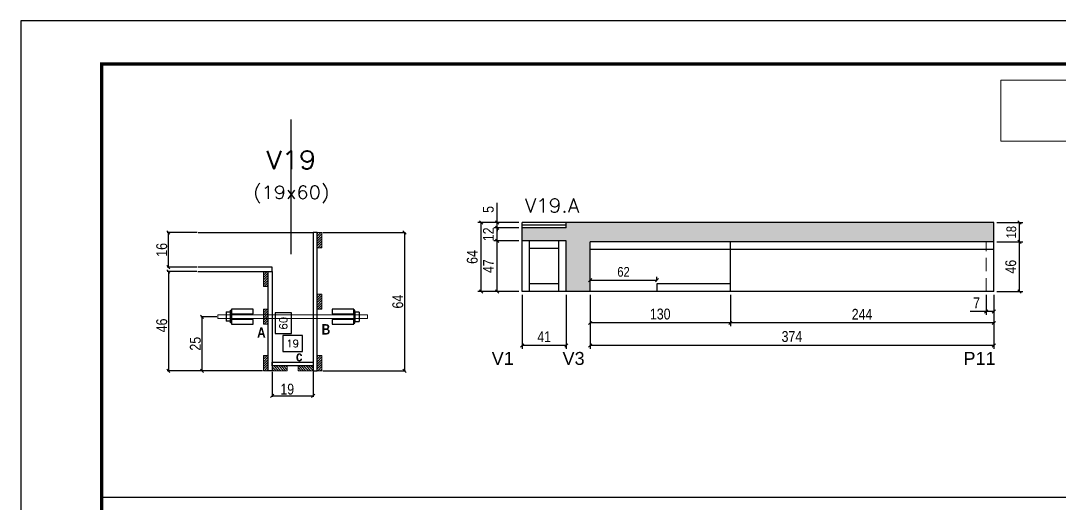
# Model space of a CAD drawing. Extents: x -10448 to -1189, y -11772 to 17235.
# Drawn here: x -10448 to -9486, y -831 to -384 of the extents above; entities that cross this region are included whole.
import ezdxf
from ezdxf.enums import TextEntityAlignment as Align

# ---------------------------------------------------------------- set-up
doc = ezdxf.new("R2010")
doc.units = 0
doc.linetypes.add('DASHED', pattern=[0.75, 0.5, -0.25])
doc.linetypes.add('HIDDEN', pattern=[0.375, 0.25, -0.125])
for name, color, linetype in [('1HACHURA MADEIRAS', 1, 'Continuous'), ('5', 5, 'Continuous'), ('COTA', 241, 'Continuous'), ('Cota Seção (2x)', 4, 'Continuous'), ('detalhes', 4, 'Continuous'), ('Painéis', 200, 'Continuous'), ('presilha', 1, 'Continuous'), ('SARR_2.2x7', 40, 'Continuous'), ('SARR_EDITAR', 141, 'Continuous'), ('Texto de Titulo', 7, 'Continuous'), ('Texto Qtd Sarr', 242, 'Continuous')]:
    doc.layers.add(name, color=color, linetype=linetype)
for name, color, linetype, lineweight in [('CONCRETO', 251, 'Continuous', 25), ('Folhas', 255, 'Continuous', 9), ('Madeira', 126, 'Continuous', 18), ('Sarr 2.2x7', 40, 'Continuous', 9), ('SARRAFO DE PRESSAO', 251, 'DASHED', 9), ('SCO-___-LAJ', 2, 'Continuous', 0), ('Texto Seção', 7, 'Continuous', 15)]:
    doc.layers.add(name, color=color, linetype=linetype, lineweight=lineweight)
doc.layers.add('Laje_Perimetro', color=7, linetype='Continuous', plot=False)
doc.styles.add('COTA TECNICA', font='techl___.ttf', dxfattribs={"height": 10})
doc.styles.add('COTA TECNICA 2X', font='techl___.ttf', dxfattribs={"height": 10})
doc.styles.add('COTA TECNICA-50', font='techl___.ttf', dxfattribs={"height": 9})
doc.styles.add('REGUA-120', font='ROMANS.shx', dxfattribs={"height": 15})
doc.styles.add('Romans', font='romans.shx')
doc.styles.get("Standard").update_dxf_attribs({"font": 'arial.ttf'})
doc.styles.add('TECNICA', font='techb___.ttf', dxfattribs={"height": 10})
doc.dimstyles.new('COTA PAINEL-50', dxfattribs={"dimtxt": 9, "dimasz": 3, "dimexe": 3, "dimexo": 3, "dimgap": 3, "dimtad": 1, "dimdec": 1, "dimzin": 12, "dimdsep": 46, "dimtxsty": 'COTA TECNICA-50', "dimblk1": 'OBLIQUE', "dimblk2": 'OBLIQUE', "dimsah": 1, "dimcen": 0.9, "dimclrd": 4, "dimclre": 4, "dimclrt": 240, "dimadec": 1, "dimazin": 3, "dimtfac": 1, "dimtdec": 1, "dimtmove": 0, "dimatfit": 3, "dimfxl": 1, "dimtolj": 1, "dimtzin": 12, "dimarcsym": 0})
doc.dimstyles.new('Cota Seção interna', dxfattribs={"dimtxt": 7, "dimasz": 6, "dimexe": 0.18, "dimexo": 2, "dimgap": -4, "dimtad": 3, "dimdec": 1, "dimlfac": 0.5, "dimzin": 12, "dimdsep": 46, "dimtxsty": 'Romans', "dimblk": 'ARCHTICK', "dimcen": 0.09, "dimse1": 1, "dimse2": 1, "dimsd1": 1, "dimsd2": 1, "dimclrd": 180, "dimclre": 5, "dimclrt": 1, "dimadec": 0, "dimazin": 3, "dimtfac": 1, "dimtdec": 1, "dimtofl": 0, "dimtmove": 0, "dimatfit": 3, "dimldrblk": 'ARCHTICK', "dimfxl": 1, "dimtolj": 1, "dimtzin": 0, "dimarcsym": 0})
doc.dimstyles.new('PAINEL', dxfattribs={"dimtxt": 10, "dimasz": 3, "dimexe": 3, "dimexo": 3, "dimgap": 3, "dimtad": 1, "dimdec": 1, "dimzin": 12, "dimdsep": 46, "dimtxsty": 'COTA TECNICA', "dimblk1": 'OBLIQUE', "dimblk2": 'OBLIQUE', "dimsah": 1, "dimcen": 0.9, "dimclrd": 4, "dimclre": 4, "dimclrt": 240, "dimadec": 1, "dimazin": 3, "dimtfac": 1, "dimtdec": 1, "dimtmove": 0, "dimatfit": 3, "dimfxl": 1, "dimtolj": 1, "dimtzin": 12, "dimarcsym": 0})
doc.dimstyles.new('SECAO', dxfattribs={"dimscale": 0.333333, "dimtxt": 5, "dimasz": 9, "dimexe": 3, "dimexo": 3, "dimgap": 3, "dimtad": 1, "dimdec": 1, "dimlfac": 0.5, "dimzin": 12, "dimdsep": 46, "dimtxsty": 'COTA TECNICA 2X', "dimblk1": 'OBLIQUE', "dimblk2": 'OBLIQUE', "dimsah": 1, "dimcen": 0.9, "dimclrd": 4, "dimclre": 4, "dimclrt": 240, "dimadec": 1, "dimazin": 3, "dimtfac": 1, "dimtdec": 1, "dimtmove": 0, "dimatfit": 3, "dimfxl": 1, "dimtolj": 1, "dimtzin": 12, "dimarcsym": 0})

# ---------------------------------------------------------------- blocks, each defined once
blk = doc.blocks.new('9999999999')
at = {"layer": 'Folhas'}
blk.add_lwpolyline([(98138.98, 34190.21), (99623.98, 34190.21), (99623.98, 35240.21), (98138.98, 35240.21)], close=True, dxfattribs=at)
at = {"layer": 'Folhas', "color": 30, "const_width": 3}
blk.add_lwpolyline([(98213.98, 34230.21), (99583.98, 34230.21), (99583.98, 35200.21), (98213.98, 35200.21)], close=True, dxfattribs=at)
blk = doc.blocks.new('_Oblique')
at = {"color": 0, "linetype": 'ByBlock', "lineweight": -2}
blk.add_line((-0.5, -0.5), (0.5, 0.5), dxfattribs=at)
blk = doc.blocks.new('*D1055')
at = {"layer": 'COTA', "color": 4, "lineweight": -2, "transparency": 16777216}
for p, q in [((-10215.4, -709.65), (-10215.4, -732.83)), ((-10177.4, -709.65), (-10177.4, -732.83)), ((-10215.4, -731.83), (-10177.4, -731.83))]:
    blk.add_line(p, q, dxfattribs=at)
at = {"layer": 'Defpoints', "color": 0, "transparency": 16777216}
for p in [(-10215.4, -708.65), (-10177.4, -708.65), (-10177.4, -731.83)]:
    blk.add_point(p, dxfattribs=at)
at = {"layer": 'COTA', "color": 4, "lineweight": -2, "transparency": 16777216, "xscale": 3, "yscale": 3, "zscale": 3, "rotation": 180}
blk.add_blockref('_Oblique', (-10215.4, -731.83), dxfattribs=at)
at = {"layer": 'COTA', "color": 4, "lineweight": -2, "transparency": 16777216, "xscale": 3, "yscale": 3, "zscale": 3}
blk.add_blockref('_Oblique', (-10177.4, -731.83), dxfattribs=at)
at = {"layer": 'COTA', "color": 240, "transparency": 16777216, "insert": (-10201.4, -725.74), "char_height": 10, "attachment_point": 5, "style": 'COTA TECNICA 2X'}
blk.add_mtext('\\A1;19', dxfattribs=at)
blk = doc.blocks.new('*D1056')
at = {"layer": 'COTA', "color": 4, "lineweight": -2, "transparency": 16777216}
for p, q in [((-10168.4, -580.65), (-10091.85, -580.65)), ((-10092.85, -580.65), (-10092.85, -708.65)), ((-10168.4, -708.65), (-10091.85, -708.65))]:
    blk.add_line(p, q, dxfattribs=at)
at = {"layer": 'Defpoints', "color": 0, "transparency": 16777216}
for p in [(-10169.4, -580.65, 0), (-10169.4, -708.65, 0), (-10092.85, -708.65)]:
    blk.add_point(p, dxfattribs=at)
at = {"layer": 'COTA', "color": 4, "lineweight": -2, "transparency": 16777216, "xscale": 3, "yscale": 3, "zscale": 3}
for p, rotation in [((-10092.85, -580.65), 90), ((-10092.85, -708.65), 270)]:
    blk.add_blockref('_Oblique', p, dxfattribs=dict(at, rotation=rotation))
at = {"layer": 'COTA', "color": 240, "transparency": 16777216, "insert": (-10098.96, -644.65), "char_height": 10, "attachment_point": 5, "rotation": 90, "style": 'COTA TECNICA 2X'}
blk.add_mtext('\\A1;64', dxfattribs=at)
blk = doc.blocks.new('*D1057')
at = {"layer": 'COTA', "color": 4, "lineweight": -2, "transparency": 16777216}
for p, q in [((-10285.09, -616.65), (-10312.53, -616.65)), ((-10311.53, -616.65), (-10311.53, -708.65)), ((-10224.4, -708.65), (-10312.53, -708.65))]:
    blk.add_line(p, q, dxfattribs=at)
at = {"layer": 'Defpoints', "color": 0, "transparency": 16777216}
for p in [(-10284.09, -616.65), (-10311.53, -708.65), (-10223.4, -708.65, 0)]:
    blk.add_point(p, dxfattribs=at)
at = {"layer": 'COTA', "color": 4, "lineweight": -2, "transparency": 16777216, "xscale": 3, "yscale": 3, "zscale": 3}
for p, rotation in [((-10311.53, -616.65), 90), ((-10311.53, -708.65), 270)]:
    blk.add_blockref('_Oblique', p, dxfattribs=dict(at, rotation=rotation))
at = {"layer": 'COTA', "color": 240, "transparency": 16777216, "insert": (-10317.64, -666.65), "char_height": 10, "attachment_point": 5, "rotation": 90, "style": 'COTA TECNICA 2X'}
blk.add_mtext('\\A1;46', dxfattribs=at)
blk = doc.blocks.new('*D1058')
at = {"layer": 'COTA', "color": 4, "lineweight": -2, "transparency": 16777216}
for p, q in [((-10266.7, -658.6), (-10281.4, -658.6)), ((-10280.4, -658.6), (-10280.4, -708.65)), ((-10266.7, -708.65), (-10281.4, -708.65))]:
    blk.add_line(p, q, dxfattribs=at)
at = {"layer": 'Defpoints', "color": 0, "transparency": 16777216}
for p in [(-10265.7, -658.6), (-10280.4, -708.65), (-10265.7, -708.65)]:
    blk.add_point(p, dxfattribs=at)
at = {"layer": 'COTA', "color": 4, "lineweight": -2, "transparency": 16777216, "xscale": 3, "yscale": 3, "zscale": 3}
for p, rotation in [((-10280.4, -658.6), 90), ((-10280.4, -708.65), 270)]:
    blk.add_blockref('_Oblique', p, dxfattribs=dict(at, rotation=rotation))
at = {"layer": 'COTA', "color": 240, "transparency": 16777216, "insert": (-10286.51, -683.62), "char_height": 10, "attachment_point": 5, "rotation": 90, "style": 'COTA TECNICA 2X'}
blk.add_mtext('\\A1;25', dxfattribs=at)
blk = doc.blocks.new('*D1059')
at = {"layer": 'COTA', "color": 4, "lineweight": -2, "transparency": 16777216}
for p, q in [((-10284.92, -580.65), (-10312.53, -580.65)), ((-10311.53, -612.65), (-10311.53, -580.65)), ((-10285.09, -612.65), (-10312.53, -612.65))]:
    blk.add_line(p, q, dxfattribs=at)
at = {"layer": 'Defpoints', "color": 0, "transparency": 16777216}
for p in [(-10311.53, -580.65), (-10283.92, -580.65), (-10284.09, -612.65)]:
    blk.add_point(p, dxfattribs=at)
at = {"layer": 'COTA', "color": 4, "lineweight": -2, "transparency": 16777216, "xscale": 3, "yscale": 3, "zscale": 3}
for p, rotation in [((-10311.53, -580.65), 90), ((-10311.53, -612.65), 270)]:
    blk.add_blockref('_Oblique', p, dxfattribs=dict(at, rotation=rotation))
at = {"layer": 'COTA', "color": 240, "transparency": 16777216, "insert": (-10317.64, -596.65), "char_height": 10, "attachment_point": 5, "rotation": 90, "style": 'COTA TECNICA 2X'}
blk.add_mtext('\\A1;16', dxfattribs=at)
blk = doc.blocks.new('*D2121')
at = {"layer": 'Cota Seção (2x)', "color": 180, "lineweight": -2, "transparency": 16777216}
for p, q in [((-10197.45, -655.15), (-10212.45, -655.15)), ((-10212.45, -655.15), (-10212.45, -674.15)), ((-10197.45, -674.15), (-10197.45, -655.15)), ((-10212.45, -674.15), (-10197.45, -674.15))]:
    blk.add_line(p, q, dxfattribs=at)
at = {"layer": 'Defpoints', "color": 0, "transparency": 16777216}
for p in [(-10193.45, -580.65), (-10177.4, -580.65), (-10177.4, -700.65)]:
    blk.add_point(p, dxfattribs=at)
at = {"layer": 'Cota Seção (2x)', "color": 1, "transparency": 16777216, "insert": (-10204.95, -664.65), "char_height": 7, "attachment_point": 5, "rotation": 90, "style": 'Romans'}
blk.add_mtext('\\A1;60', dxfattribs=at)
blk = doc.blocks.new('_ArchTick')
at = {"color": 0, "linetype": 'ByBlock', "const_width": 0.15}
blk.add_lwpolyline([(-0.5, -0.5), (0.5, 0.5)], dxfattribs=at)
blk = doc.blocks.new('*D2122')
at = {"layer": 'Cota Seção (2x)', "color": 180, "lineweight": -2, "transparency": 16777216}
for p, q in [((-10187.4, -675.88), (-10205.4, -675.88)), ((-10205.4, -675.88), (-10205.4, -690.88)), ((-10187.4, -690.88), (-10187.4, -675.88)), ((-10205.4, -690.88), (-10187.4, -690.88))]:
    blk.add_line(p, q, dxfattribs=at)
at = {"layer": 'Defpoints', "color": 0, "transparency": 16777216}
for p in [(-10215.4, -700.65), (-10177.4, -694.88), (-10177.4, -700.65)]:
    blk.add_point(p, dxfattribs=at)
at = {"layer": 'Cota Seção (2x)', "color": 1, "transparency": 16777216, "insert": (-10196.4, -683.38), "char_height": 7, "attachment_point": 5, "style": 'Romans'}
blk.add_mtext('\\A1;19', dxfattribs=at)
blk = doc.blocks.new('titulo1')
at = {"layer": 'Defpoints', "color": 252, "linetype": 'HIDDEN', "ltscale": 2}
blk.add_line((0, 0), (0, 125), dxfattribs=at)
at = {"layer": 'Defpoints', "style": 'Romans', "oblique": 15}
blk.add_attdef('FOLHA', text='', height=10, dxfattribs=at).set_placement((0, 15.58), align=Align.MIDDLE_CENTER)
at = {"layer": 'Texto Qtd Sarr', "color": 3, "style": 'Romans', "oblique": 15}
for tag, height, p in [('TITULO', 17, (0, 71.45)), ('SEÇÃO', 12, (0, 41.55))]:
    blk.add_attdef(tag, text='', height=height, dxfattribs=at).set_placement(p, align=Align.MIDDLE_CENTER)
blk = doc.blocks.new('*D1060')
at = {"layer": 'COTA', "color": 4, "linetype": 'ByBlock', "lineweight": -2, "transparency": 16777216}
for p, q in [((-9790.82, -638.26), (-9790.82, -667.39)), ((-9546.82, -638.26), (-9546.82, -667.39)), ((-9546.82, -664.39), (-9790.82, -664.39))]:
    blk.add_line(p, q, dxfattribs=at)
at = {"layer": 'Defpoints', "color": 0, "linetype": 'ByBlock', "transparency": 16777216}
for p in [(-9790.82, -635.26), (-9546.82, -635.26), (-9790.82, -664.39)]:
    blk.add_point(p, dxfattribs=at)
at = {"layer": 'COTA', "color": 4, "linetype": 'ByBlock', "lineweight": -2, "transparency": 16777216, "xscale": 3, "yscale": 3, "zscale": 3, "rotation": 180}
blk.add_blockref('_Oblique', (-9790.82, -664.39), dxfattribs=at)
at = {"layer": 'COTA', "color": 4, "linetype": 'ByBlock', "lineweight": -2, "transparency": 16777216, "xscale": 3, "yscale": 3, "zscale": 3}
blk.add_blockref('_Oblique', (-9546.82, -664.39), dxfattribs=at)
at = {"layer": 'COTA', "color": 240, "linetype": 'ByBlock', "transparency": 16777216, "insert": (-9668.82, -656.32), "char_height": 10, "attachment_point": 5, "style": 'COTA TECNICA'}
blk.add_mtext('\\A1;244', dxfattribs=at)
blk = doc.blocks.new('*D1061')
at = {"layer": 'COTA', "color": 4, "linetype": 'ByBlock', "lineweight": -2, "transparency": 16777216}
for p, q in [((-9920.82, -638.26), (-9920.82, -667.39)), ((-9790.82, -638.26), (-9790.82, -667.39)), ((-9790.82, -664.39), (-9920.82, -664.39))]:
    blk.add_line(p, q, dxfattribs=at)
at = {"layer": 'Defpoints', "color": 0, "linetype": 'ByBlock', "transparency": 16777216}
for p in [(-9920.82, -635.26), (-9790.82, -635.26), (-9920.82, -664.39)]:
    blk.add_point(p, dxfattribs=at)
at = {"layer": 'COTA', "color": 4, "linetype": 'ByBlock', "lineweight": -2, "transparency": 16777216, "xscale": 3, "yscale": 3, "zscale": 3, "rotation": 180}
blk.add_blockref('_Oblique', (-9920.82, -664.39), dxfattribs=at)
at = {"layer": 'COTA', "color": 4, "linetype": 'ByBlock', "lineweight": -2, "transparency": 16777216, "xscale": 3, "yscale": 3, "zscale": 3}
blk.add_blockref('_Oblique', (-9790.82, -664.39), dxfattribs=at)
at = {"layer": 'COTA', "color": 240, "linetype": 'ByBlock', "transparency": 16777216, "insert": (-9855.82, -656.17), "char_height": 10, "attachment_point": 5, "style": 'COTA TECNICA'}
blk.add_mtext('\\A1;130', dxfattribs=at)
blk = doc.blocks.new('*D2123')
at = {"layer": 'COTA', "color": 4, "linetype": 'ByBlock', "lineweight": -2, "transparency": 16777216}
for p, q in [((-9920.82, -638.26), (-9920.82, -688.21)), ((-9546.82, -638.26), (-9546.82, -688.21)), ((-9546.82, -685.21), (-9920.82, -685.21))]:
    blk.add_line(p, q, dxfattribs=at)
at = {"layer": 'Defpoints', "color": 0, "linetype": 'ByBlock', "transparency": 16777216}
for p in [(-9920.82, -635.26), (-9546.82, -635.26), (-9920.82, -685.21)]:
    blk.add_point(p, dxfattribs=at)
at = {"layer": 'COTA', "color": 4, "linetype": 'ByBlock', "lineweight": -2, "transparency": 16777216, "xscale": 3, "yscale": 3, "zscale": 3, "rotation": 180}
blk.add_blockref('_Oblique', (-9920.82, -685.21), dxfattribs=at)
at = {"layer": 'COTA', "color": 4, "linetype": 'ByBlock', "lineweight": -2, "transparency": 16777216, "xscale": 3, "yscale": 3, "zscale": 3}
blk.add_blockref('_Oblique', (-9546.82, -685.21), dxfattribs=at)
at = {"layer": 'COTA', "color": 240, "linetype": 'ByBlock', "transparency": 16777216, "insert": (-9733.82, -677), "char_height": 10, "attachment_point": 5, "style": 'COTA TECNICA'}
blk.add_mtext('\\A1;374', dxfattribs=at)
blk = doc.blocks.new('*D2124')
at = {"layer": 'COTA', "color": 4, "linetype": 'ByBlock', "lineweight": -2, "transparency": 16777216}
for p, q in [((-9543.82, -589.26), (-9519.91, -589.26)), ((-9522.91, -635.26), (-9522.91, -589.26)), ((-9543.82, -635.26), (-9519.91, -635.26))]:
    blk.add_line(p, q, dxfattribs=at)
at = {"layer": 'Defpoints', "color": 0, "linetype": 'ByBlock', "transparency": 16777216}
for p in [(-9546.82, -589.26), (-9522.91, -589.26), (-9546.82, -635.26)]:
    blk.add_point(p, dxfattribs=at)
at = {"layer": 'COTA', "color": 4, "linetype": 'ByBlock', "lineweight": -2, "transparency": 16777216, "xscale": 3, "yscale": 3, "zscale": 3}
for p, rotation in [((-9522.91, -589.26), 90), ((-9522.91, -635.26), 270)]:
    blk.add_blockref('_Oblique', p, dxfattribs=dict(at, rotation=rotation))
at = {"layer": 'COTA', "color": 240, "linetype": 'ByBlock', "transparency": 16777216, "insert": (-9531.01, -612.26), "char_height": 10, "attachment_point": 5, "rotation": 90, "style": 'COTA TECNICA'}
blk.add_mtext('\\A1;46', dxfattribs=at)
blk = doc.blocks.new('*D2125')
at = {"layer": 'COTA', "color": 4, "linetype": 'ByBlock', "lineweight": -2, "transparency": 16777216}
for p, q in [((-9983.82, -638.26), (-9983.82, -688.21)), ((-9942.82, -638.26), (-9942.82, -688.21)), ((-9942.82, -685.21), (-9983.82, -685.21))]:
    blk.add_line(p, q, dxfattribs=at)
at = {"layer": 'Defpoints', "color": 0, "linetype": 'ByBlock', "transparency": 16777216}
for p in [(-9983.82, -635.26), (-9942.82, -635.26), (-9983.82, -685.21)]:
    blk.add_point(p, dxfattribs=at)
at = {"layer": 'COTA', "color": 4, "linetype": 'ByBlock', "lineweight": -2, "transparency": 16777216, "xscale": 3, "yscale": 3, "zscale": 3, "rotation": 180}
blk.add_blockref('_Oblique', (-9983.82, -685.21), dxfattribs=at)
at = {"layer": 'COTA', "color": 4, "linetype": 'ByBlock', "lineweight": -2, "transparency": 16777216, "xscale": 3, "yscale": 3, "zscale": 3}
blk.add_blockref('_Oblique', (-9942.82, -685.21), dxfattribs=at)
at = {"layer": 'COTA', "color": 240, "linetype": 'ByBlock', "transparency": 16777216, "insert": (-9963.32, -677.14), "char_height": 10, "attachment_point": 5, "style": 'COTA TECNICA'}
blk.add_mtext('\\A1;41', dxfattribs=at)
blk = doc.blocks.new('*D1062')
at = {"layer": 'COTA', "color": 4, "linetype": 'ByBlock', "lineweight": -2, "transparency": 16777216}
for p, q in [((-9986.82, -588.26), (-10009.94, -588.26)), ((-10006.94, -635.26), (-10006.94, -588.26)), ((-9986.82, -635.26), (-10009.94, -635.26))]:
    blk.add_line(p, q, dxfattribs=at)
at = {"layer": 'Defpoints', "color": 0, "linetype": 'ByBlock', "transparency": 16777216}
for p in [(-10006.94, -588.26), (-9983.82, -588.26), (-9983.82, -635.26)]:
    blk.add_point(p, dxfattribs=at)
at = {"layer": 'COTA', "color": 4, "linetype": 'ByBlock', "lineweight": -2, "transparency": 16777216, "xscale": 3, "yscale": 3, "zscale": 3}
for p, rotation in [((-10006.94, -588.26), 90), ((-10006.94, -635.26), 270)]:
    blk.add_blockref('_Oblique', p, dxfattribs=dict(at, rotation=rotation))
at = {"layer": 'COTA', "color": 240, "linetype": 'ByBlock', "transparency": 16777216, "insert": (-10015.01, -611.76), "char_height": 10, "attachment_point": 5, "rotation": 90, "style": 'COTA TECNICA'}
blk.add_mtext('\\A1;47', dxfattribs=at)
blk = doc.blocks.new('*D1063')
at = {"layer": 'COTA', "color": 4, "linetype": 'ByBlock', "lineweight": -2, "transparency": 16777216}
for p, q in [((-9986.82, -576.26), (-10009.94, -576.26)), ((-10006.94, -588.26), (-10006.94, -576.26)), ((-9986.82, -588.26), (-10009.94, -588.26))]:
    blk.add_line(p, q, dxfattribs=at)
at = {"layer": 'Defpoints', "color": 0, "linetype": 'ByBlock', "transparency": 16777216}
for p in [(-10006.94, -576.26), (-9983.82, -576.26), (-9983.82, -588.26)]:
    blk.add_point(p, dxfattribs=at)
at = {"layer": 'COTA', "color": 4, "linetype": 'ByBlock', "lineweight": -2, "transparency": 16777216, "xscale": 3, "yscale": 3, "zscale": 3}
for p, rotation in [((-10006.94, -576.26), 90), ((-10006.94, -588.26), 270)]:
    blk.add_blockref('_Oblique', p, dxfattribs=dict(at, rotation=rotation))
at = {"layer": 'COTA', "color": 240, "linetype": 'ByBlock', "transparency": 16777216, "insert": (-10014.99, -582.26), "char_height": 10, "attachment_point": 5, "rotation": 90, "style": 'COTA TECNICA'}
blk.add_mtext('\\A1;12', dxfattribs=at)
blk = doc.blocks.new('*D1064')
at = {"layer": 'COTA', "color": 4, "linetype": 'ByBlock', "lineweight": -2, "transparency": 16777216}
for p, q in [((-9986.82, -571.26), (-10024.8, -571.26)), ((-10021.8, -635.26), (-10021.8, -571.26)), ((-9986.82, -635.26), (-10024.8, -635.26))]:
    blk.add_line(p, q, dxfattribs=at)
at = {"layer": 'Defpoints', "color": 0, "linetype": 'ByBlock', "transparency": 16777216}
for p in [(-10021.8, -571.26), (-9983.82, -571.26), (-9983.82, -635.26)]:
    blk.add_point(p, dxfattribs=at)
at = {"layer": 'COTA', "color": 4, "linetype": 'ByBlock', "lineweight": -2, "transparency": 16777216, "xscale": 3, "yscale": 3, "zscale": 3}
for p, rotation in [((-10021.8, -571.26), 90), ((-10021.8, -635.26), 270)]:
    blk.add_blockref('_Oblique', p, dxfattribs=dict(at, rotation=rotation))
at = {"layer": 'COTA', "color": 240, "linetype": 'ByBlock', "transparency": 16777216, "insert": (-10029.9, -603.26), "char_height": 10, "attachment_point": 5, "rotation": 90, "style": 'COTA TECNICA'}
blk.add_mtext('\\A1;64', dxfattribs=at)
blk = doc.blocks.new('*D2126')
at = {"layer": 'COTA', "color": 4, "linetype": 'ByBlock', "lineweight": -2, "transparency": 16777216}
for p, q in [((-10006.94, -571.26), (-10006.94, -553.17)), ((-9986.82, -571.26), (-10009.94, -571.26)), ((-9986.82, -576.26), (-10009.94, -576.26)), ((-10006.94, -576.26), (-10006.94, -571.26)), ((-10006.94, -576.26), (-10006.94, -579.26))]:
    blk.add_line(p, q, dxfattribs=at)
at = {"layer": 'Defpoints', "color": 0, "linetype": 'ByBlock', "transparency": 16777216}
for p in [(-10006.94, -571.26), (-9983.82, -571.26), (-9983.82, -576.26)]:
    blk.add_point(p, dxfattribs=at)
at = {"layer": 'COTA', "color": 4, "linetype": 'ByBlock', "lineweight": -2, "transparency": 16777216, "xscale": 3, "yscale": 3, "zscale": 3}
for p, rotation in [((-10006.94, -571.26), 270), ((-10006.94, -576.26), 90)]:
    blk.add_blockref('_Oblique', p, dxfattribs=dict(at, rotation=rotation))
at = {"layer": 'COTA', "color": 240, "linetype": 'ByBlock', "transparency": 16777216, "insert": (-10015.05, -559.22), "char_height": 10, "attachment_point": 5, "rotation": 90, "style": 'COTA TECNICA'}
blk.add_mtext('\\A1;5', dxfattribs=at)
blk = doc.blocks.new('*D2127')
at = {"layer": 'COTA', "color": 4, "linetype": 'ByBlock', "lineweight": -2, "transparency": 16777216}
for p, q in [((-9553.82, -638.26), (-9553.82, -656.75)), ((-9546.82, -638.26), (-9546.82, -656.75)), ((-9553.82, -653.75), (-9568.55, -653.75)), ((-9546.82, -653.75), (-9553.82, -653.75))]:
    blk.add_line(p, q, dxfattribs=at)
at = {"layer": 'Defpoints', "color": 0, "linetype": 'ByBlock', "transparency": 16777216}
for p in [(-9553.82, -635.26), (-9546.82, -635.26), (-9553.82, -653.75)]:
    blk.add_point(p, dxfattribs=at)
at = {"layer": 'COTA', "color": 4, "linetype": 'ByBlock', "lineweight": -2, "transparency": 16777216, "xscale": 3, "yscale": 3, "zscale": 3, "rotation": 180}
blk.add_blockref('_Oblique', (-9553.82, -653.75), dxfattribs=at)
at = {"layer": 'COTA', "color": 4, "linetype": 'ByBlock', "lineweight": -2, "transparency": 16777216, "xscale": 3, "yscale": 3, "zscale": 3}
blk.add_blockref('_Oblique', (-9546.82, -653.75), dxfattribs=at)
at = {"layer": 'COTA', "color": 240, "linetype": 'ByBlock', "transparency": 16777216, "insert": (-9562.69, -645.68), "char_height": 10, "attachment_point": 5, "style": 'COTA TECNICA'}
blk.add_mtext('\\A1;7', dxfattribs=at)
blk = doc.blocks.new('*D2129')
at = {"layer": 'COTA', "color": 4, "linetype": 'ByBlock', "lineweight": -2, "transparency": 16777216}
for p, q in [((-9543.82, -571.26), (-9519.91, -571.26)), ((-9522.91, -589.26), (-9522.91, -571.26)), ((-9543.82, -589.26), (-9519.91, -589.26))]:
    blk.add_line(p, q, dxfattribs=at)
at = {"layer": 'Defpoints', "color": 0, "linetype": 'ByBlock', "transparency": 16777216}
for p in [(-9546.82, -571.26), (-9522.91, -571.26), (-9546.82, -589.26)]:
    blk.add_point(p, dxfattribs=at)
at = {"layer": 'COTA', "color": 4, "linetype": 'ByBlock', "lineweight": -2, "transparency": 16777216, "xscale": 3, "yscale": 3, "zscale": 3}
for p, rotation in [((-9522.91, -571.26), 90), ((-9522.91, -589.26), 270)]:
    blk.add_blockref('_Oblique', p, dxfattribs=dict(at, rotation=rotation))
at = {"layer": 'COTA', "color": 240, "linetype": 'ByBlock', "transparency": 16777216, "insert": (-9530.49, -580.26), "char_height": 9, "attachment_point": 5, "rotation": 90, "style": 'COTA TECNICA-50'}
blk.add_mtext('\\A1;18', dxfattribs=at)
blk = doc.blocks.new('*D2130')
at = {"layer": 'COTA', "color": 4, "linetype": 'ByBlock', "lineweight": -2, "transparency": 16777216}
for p, q in [((-9920.82, -632.26), (-9920.82, -621.66)), ((-9920.82, -624.66), (-9858.82, -624.66)), ((-9858.82, -625.26), (-9858.82, -621.66))]:
    blk.add_line(p, q, dxfattribs=at)
at = {"layer": 'Defpoints', "color": 0, "linetype": 'ByBlock', "transparency": 16777216}
for p in [(-9858.82, -624.66), (-9858.82, -628.26), (-9920.82, -635.26)]:
    blk.add_point(p, dxfattribs=at)
at = {"layer": 'COTA', "color": 4, "linetype": 'ByBlock', "lineweight": -2, "transparency": 16777216, "xscale": 3, "yscale": 3, "zscale": 3, "rotation": 180}
blk.add_blockref('_Oblique', (-9920.82, -624.66), dxfattribs=at)
at = {"layer": 'COTA', "color": 4, "linetype": 'ByBlock', "lineweight": -2, "transparency": 16777216, "xscale": 3, "yscale": 3, "zscale": 3}
blk.add_blockref('_Oblique', (-9858.82, -624.66), dxfattribs=at)
at = {"layer": 'COTA', "color": 240, "linetype": 'ByBlock', "transparency": 16777216, "insert": (-9889.82, -617.07), "char_height": 9, "attachment_point": 5, "style": 'COTA TECNICA-50'}
blk.add_mtext('\\A1;62', dxfattribs=at)

msp = doc.modelspace()

# ---------------------------------------------------------------- hatches: boundary and pattern name
at = {"layer": 'COTA', "linetype": 'ByBlock'}
h = msp.add_hatch(dxfattribs=at)
h.set_pattern_fill('AR-CONC', color=256, scale=0.03)
h.set_pattern_definition([(50, (-144249.0803, -26476.8273), (5.46554007, -0.47817257), [0.5715, -6.2865]), (355, (-144249.0803, -26476.8273), (-1.05730264, 5.73170536), [0.4572, -5.02921753]), (100.4514447, (-144248.625, -26476.867), (4.40823741, 5.25353256), [0.48570026, -5.34270734]), (46.1842, (-144249.08, -26475.303), (8.13237123, -1.26126984), [0.85725, -9.42975]), (96.6355576, (-144248.4026, -26475.4084), (7.122124, 7.42278374), [0.7285507, -8.01406824]), (351.184151, (-144249.08, -26475.303), (7.122124, 7.42278374), [0.685799, -7.54379196]), (21, (-144248.3183, -26475.6843), (4.54843174, -3.06795595), [0.5715, -6.2865]), (326, (-144248.3183, -26475.6843), (1.85406085, 5.52563898), [0.4572, -5.0292]), (71.451445, (-144247.939, -26475.94), (6.40249258, 2.45768307), [0.48570026, -5.34269813]), (37.5, (-144249.0803, -26476.8273), (0.092658098, 2.536651166), [0, -4.96824, 0, -5.1054, 0, -5.04825]), (7.5, (-144249.0803, -26476.8273), (2.004589875, 3.005417245), [0, -2.91084, 0, -4.85394, 0, -1.92405]), (327.5, (-144250.7796, -26476.8273), (4.067717855, -0.17186232), [0, -1.905, 0, -5.9436, 0, -7.8867]), (317.5, (-144251.5416, -26476.8273), (4.44387544, 0.76279473), [0, -2.4765, 0, -3.94716, 0, -5.6007])])
h.paths.add_polyline_path([(-9983.82, -588.26), (-9942.82, -588.26), (-9942.82, -635.26), (-9920.82, -635.26), (-9920.82, -589.26), (-9546.82, -589.26), (-9546.82, -571.26), (-9942.82, -571.26), (-9942.82, -576.26), (-9983.82, -576.26)])
at = {"layer": 'Madeira'}
h = msp.add_hatch(dxfattribs=at)
h.set_pattern_fill('ANSI31', color=256, scale=0.5)
h.set_pattern_definition([(45, (-133702.6395, -34465.2394), (-1.122532015, 1.122532015), [])])
h.paths.add_polyline_path([(-10169.4, -580.65), (-10173.8, -580.65), (-10173.8, -594.65), (-10169.4, -594.65)])
h = msp.add_hatch(dxfattribs=at)
h.set_pattern_fill('ANSI31', color=256, scale=0.5)
h.set_pattern_definition([(45, (-133752.2395, -34501.2394), (-1.122532015, 1.122532015), [])])
h.paths.add_polyline_path([(-10219, -616.65), (-10223.4, -616.65), (-10223.4, -630.65), (-10219, -630.65)])
h = msp.add_hatch(dxfattribs=at)
h.set_pattern_fill('ANSI31', color=256, scale=0.5)
h.set_pattern_definition([(45, (-133702.6395, -34522.2394), (-1.122532015, 1.122532015), [])])
h.paths.add_polyline_path([(-10169.4, -637.65), (-10173.8, -637.65), (-10173.8, -651.65), (-10169.4, -651.65)])
h = msp.add_hatch(dxfattribs=at)
h.set_pattern_fill('ANSI31', color=256, scale=0.5)
h.set_pattern_definition([(45, (-133752.2395, -34536.2394), (-1.122532015, 1.122532015), [])])
h.paths.add_polyline_path([(-10219, -651.65), (-10223.4, -651.65), (-10223.4, -665.65), (-10219, -665.65)])
h = msp.add_hatch(dxfattribs=at)
h.set_pattern_fill('ANSI31', color=256, scale=0.5)
h.set_pattern_definition([(45, (-133752.2395, -34579.2394), (-1.122532015, 1.122532015), [])])
h.paths.add_polyline_path([(-10219, -694.65), (-10223.4, -694.65), (-10223.4, -708.65), (-10219, -708.65)])
h = msp.add_hatch(dxfattribs=at)
h.set_pattern_fill('ANSI31', color=256, scale=0.5)
h.set_pattern_definition([(45, (-133702.6395, -34579.2394), (-1.122532015, 1.122532015), [])])
h.paths.add_polyline_path([(-10169.4, -694.65), (-10173.8, -694.65), (-10173.8, -708.65), (-10169.4, -708.65)])
h = msp.add_hatch(dxfattribs=at)
h.set_pattern_fill('ANSI31', color=256, scale=0.5, angle=90)
h.set_pattern_definition([(135, (23686.5223, -124220.817), (-1.122532015, -1.122532015), [])])
h.paths.add_polyline_path([(-10215.4, -704.25), (-10215.4, -708.65), (-10201.4, -708.65), (-10201.4, -704.25)])
h = msp.add_hatch(dxfattribs=at)
h.set_pattern_fill('ANSI31', color=256, scale=0.5, angle=90)
h.set_pattern_definition([(135, (23662.5223, -124220.817), (-1.122532015, -1.122532015), [])])
h.paths.add_polyline_path([(-10191.4, -704.25), (-10191.4, -708.65), (-10177.4, -708.65), (-10177.4, -704.25)])

# ---------------------------------------------------------------- linework, layer by layer
at = {"layer": '1HACHURA MADEIRAS'}
for points in [[(-10233, -651.59), (-10253, -651.59), (-10253, -655.99), (-10233, -655.99)], [(-10233, -661.19), (-10253, -661.19), (-10253, -665.59), (-10233, -665.59)]]:
    msp.add_lwpolyline(points, close=True, dxfattribs=at)
at = {"layer": '1HACHURA MADEIRAS', "elevation": 0}
for points in [[(-10139.8, -651.59), (-10159.8, -651.59), (-10159.8, -655.99), (-10139.8, -655.99)], [(-10139.8, -661.19), (-10159.8, -661.19), (-10159.8, -665.59), (-10139.8, -665.59)]]:
    msp.add_lwpolyline(points, close=True, dxfattribs=at)
at = {"layer": 'CONCRETO', "linetype": 'Continuous'}
msp.add_line((-10283.92, -580.65), (-10177.4, -580.65), dxfattribs=at)
at = {"layer": 'COTA', "linetype": 'ByBlock'}
for p, q in [((-9983.82, -588.26), (-9983.82, -576.26)), ((-9546.82, -571.26), (-9942.82, -571.26)), ((-9546.82, -589.26), (-9546.82, -571.26)), ((-9920.82, -635.26), (-9942.82, -635.26)), ((-9003.28, -826.18), (-10373.28, -826.18))]:
    msp.add_line(p, q, dxfattribs=at)
at = {"layer": 'Laje_Perimetro'}
msp.add_lwpolyline([(-8963.28, -384.4), (-10448.28, -384.4), (-10448.28, -1434.4), (-8963.28, -1434.4)], close=True, dxfattribs=at)
at = {"layer": 'Madeira', "elevation": 0}
for points in [[(-10169.4, -580.65), (-10169.4, -594.65), (-10173.8, -594.65), (-10173.8, -580.65)], [(-10169.4, -637.65), (-10169.4, -651.65), (-10173.8, -651.65), (-10173.8, -637.65)], [(-10219, -651.65), (-10219, -665.65), (-10223.4, -665.65), (-10223.4, -651.65)], [(-10219, -694.65), (-10219, -708.65), (-10223.4, -708.65), (-10223.4, -694.65)], [(-10169.4, -694.65), (-10169.4, -708.65), (-10173.8, -708.65), (-10173.8, -694.65)], [(-10201.4, -704.25), (-10215.4, -704.25), (-10215.4, -708.65), (-10201.4, -708.65)], [(-10177.4, -704.25), (-10191.4, -704.25), (-10191.4, -708.65), (-10177.4, -708.65)]]:
    msp.add_lwpolyline(points, close=True, dxfattribs=at)
at = {"layer": 'Madeira'}
msp.add_lwpolyline([(-10219, -616.65), (-10219, -630.65), (-10223.4, -630.65), (-10223.4, -616.65)], close=True, dxfattribs=at)
at = {"layer": 'Painéis', "linetype": 'ByBlock'}
for p, q in [((-9983.82, -576.26), (-9983.82, -571.26)), ((-9942.82, -571.26), (-9983.82, -571.26)), ((-9942.82, -576.26), (-9983.82, -576.26)), ((-9942.82, -576.26), (-9942.82, -571.26)), ((-9942.82, -588.26), (-9983.82, -588.26)), ((-9983.82, -635.26), (-9983.82, -588.26)), ((-9942.82, -635.26), (-9942.82, -588.26)), ((-9546.82, -589.26), (-9920.82, -589.26)), ((-9920.82, -635.26), (-9920.82, -589.26)), ((-9790.82, -635.26), (-9790.82, -589.26)), ((-9546.82, -635.26), (-9546.82, -589.26)), ((-9942.82, -635.26), (-9983.82, -635.26)), ((-9546.82, -635.26), (-9920.82, -635.26))]:
    msp.add_line(p, q, dxfattribs=at)
at = {"layer": 'Painéis', "linetype": 'Continuous', "elevation": 0}
for points in [[(-10173.8, -708.65), (-10173.8, -580.65), (-10177.4, -580.65), (-10177.4, -708.65)], [(-10219, -708.65), (-10219, -616.65), (-10215.4, -616.65), (-10215.4, -708.65)], [(-10215.4, -700.65), (-10177.4, -700.65), (-10177.4, -704.25), (-10215.4, -704.25)]]:
    msp.add_lwpolyline(points, close=True, dxfattribs=at)
at = {"layer": 'Painéis', "linetype": 'Continuous'}
msp.add_lwpolyline([(-10284.09, -616.65), (-10215.4, -616.65), (-10215.4, -612.65), (-10284.09, -612.65)], dxfattribs=at)
at = {"layer": 'presilha'}
for p, q in [((-10258, -654.07), (-10254, -654.07)), ((-10258, -654.07), (-10258, -662.74)), ((-10254, -652.4), (-10253, -652.4)), ((-10254, -664.4), (-10254, -652.4)), ((-10254, -654.07), (-10254, -662.74)), ((-10253, -652.4), (-10253, -664.4)), ((-10138.8, -652.59), (-10139.8, -652.59)), ((-10139.8, -652.59), (-10139.8, -664.59)), ((-10138.8, -664.59), (-10138.8, -652.59)), ((-10134.8, -654.26), (-10138.8, -654.26)), ((-10138.8, -654.26), (-10138.8, -662.93)), ((-10134.8, -654.26), (-10134.8, -662.93)), ((-10254, -662.74), (-10258, -662.74)), ((-10138.8, -662.93), (-10134.8, -662.93)), ((-10253, -664.4), (-10254, -664.4)), ((-10139.8, -664.59), (-10138.8, -664.59))]:
    msp.add_line(p, q, dxfattribs=at)
at = {"layer": 'Sarr 2.2x7', "linetype": 'HIDDEN', "ltscale": 50}
msp.add_line((-9553.82, -635.26), (-9553.82, -589.26), dxfattribs=at)
at = {"layer": 'SARR_2.2x7', "linetype": 'Continuous'}
for p, q in [((-9976.82, -635.26), (-9976.82, -588.26)), ((-9949.82, -595.26), (-9976.82, -595.26)), ((-9949.82, -635.26), (-9949.82, -588.26)), ((-9790.82, -596.26), (-9920.82, -596.26)), ((-9546.82, -596.26), (-9790.82, -596.26)), ((-9949.82, -628.26), (-9976.82, -628.26)), ((-9790.82, -628.26), (-9858.82, -628.26)), ((-9858.82, -628.26), (-9858.82, -635.26)), ((-9855.32, -635.26), (-9858.82, -635.26))]:
    msp.add_line(p, q, dxfattribs=at)
at = {"layer": 'SARR_EDITAR', "linetype": 'ByBlock'}
msp.add_line((-9942.82, -573.76), (-9983.82, -573.76), dxfattribs=at)
at = {"layer": 'SCO-___-LAJ', "color": 1}
msp.add_lwpolyline([(-10265.7, -657), (-10127.09, -657), (-10127.09, -660.2), (-10265.7, -660.2)], close=True, dxfattribs=at)
at = {"layer": 'Texto Seção'}
msp.add_lwpolyline([(-9540.17, -439.29), (-9018.18, -439.29), (-9018.18, -495.97), (-9540.17, -495.97)], close=True, dxfattribs=at)

# ---------------------------------------------------------------- block references
at = {"layer": 'SARRAFO DE PRESSAO', "color": 6, "linetype": 'ByBlock'}
msp.add_blockref('9999999999', (-108587.26, -35624.6), dxfattribs=at)
at = {"layer": 'Texto Seção'}
ref = msp.add_blockref('titulo1', (-10197.7, -600.78), dxfattribs=at)
ref.add_attrib('TITULO', 'V19', dxfattribs={"layer": 'Texto de Titulo', "color": 7, "height": 17, "style": 'Romans', "width": 1.1}).set_placement((-10197.7, -513.28), align=Align.MIDDLE_CENTER)
ref.add_attrib('SEÇÃO', '(19x60)', dxfattribs={"layer": 'Texto de Titulo', "color": 7, "height": 12, "style": 'Romans', "width": 1.1}).set_placement((-10197.7, -543.28), align=Align.MIDDLE_CENTER)

# ---------------------------------------------------------------- texts
at = {"layer": '5', "linetype": 'Continuous'}
for s, p in [('V1', (-10011.96, -703.23)), ('V3', (-9946.35, -703.23)), ('P11', (-9574.9, -703.23))]:
    msp.add_text(s, height=12, rotation=359.99996, dxfattribs=at).set_placement(p)
at = {"layer": 'detalhes', "style": 'TECNICA'}
for s, p in [('A', (-10229.33, -678.1)), ('B', (-10169.49, -675.09)), ('c', (-10193.35, -699.99))]:
    msp.add_text(s, height=9.6, dxfattribs=at).set_placement(p)
at = {"layer": 'Texto Seção', "style": 'REGUA-120', "width": 1.05}
msp.add_text('V19.A', height=13, dxfattribs=at).set_placement((-9981.31, -562.08))

# ---------------------------------------------------------------- dimensions: what is measured, and where the dimension line sits
at = {"layer": 'COTA', "linetype": 'ByBlock'}
for base, p1, p2, angle, dimstyle, picture, middle in [((-10006.94, -571.26), (-9983.82, -576.26), (-9983.82, -571.26), 90, 'PAINEL', '*D2126', (-10015.05, -559.22)), ((-10021.8, -571.26), (-9983.82, -635.26), (-9983.82, -571.26), 90, 'PAINEL', '*D1064', (-10029.9, -603.26)), ((-9522.91, -571.26), (-9546.82, -589.26), (-9546.82, -571.26), 90, 'COTA PAINEL-50', '*D2129', (-9530.49, -580.26)), ((-10006.94, -588.26), (-9983.82, -635.26), (-9983.82, -588.26), 90, 'PAINEL', '*D1062', (-10015.01, -611.76)), ((-9522.91, -589.26), (-9546.82, -635.26), (-9546.82, -589.26), 90, 'PAINEL', '*D2124', (-9531.01, -612.26)), ((-9983.82, -685.21), (-9942.82, -635.26), (-9983.82, -635.26), 180, 'PAINEL', '*D2125', (-9963.32, -677.14)), ((-9920.82, -664.39), (-9790.82, -635.26), (-9920.82, -635.26), 180, 'PAINEL', '*D1061', (-9855.82, -656.17)), ((-9920.82, -685.21), (-9546.82, -635.26), (-9920.82, -635.26), 180, 'PAINEL', '*D2123', (-9733.82, -677)), ((-9790.82, -664.39), (-9546.82, -635.26), (-9790.82, -635.26), 180, 'PAINEL', '*D1060', (-9668.82, -656.32)), ((-9553.82, -653.75), (-9546.82, -635.26), (-9553.82, -635.26), 180, 'PAINEL', '*D2127', (-9562.69, -645.68))]:
    dim = msp.add_linear_dim(base=base, p1=p1, p2=p2, angle=angle, dimstyle=dimstyle, dxfattribs=at)
    dim.commit()
    dim.dimension.update_dxf_attribs({"geometry": picture, "text_midpoint": middle})
dim = msp.add_linear_dim(base=(-10006.94, -576.26), p1=(-9983.82, -588.26), p2=(-9983.82, -576.26), angle=90, dimstyle='PAINEL', dxfattribs=at)
dim.commit()
dim.dimension.update_dxf_attribs({"geometry": '*D1063', "text_midpoint": (-10006.94, -582.26), "dimtype": 160})
at = {"layer": 'COTA'}
for base, p1, p2, picture, middle in [((-10311.53, -580.65), (-10284.09, -612.65), (-10283.92, -580.65), '*D1059', (-10317.64, -596.65)), ((-10092.85, -708.65), (-10169.4, -580.65), (-10169.4, -708.65), '*D1056', (-10098.96, -644.65)), ((-10280.4, -708.65), (-10265.7, -658.6), (-10265.7, -708.65), '*D1058', (-10286.51, -683.62))]:
    dim = msp.add_linear_dim(base=base, p1=p1, p2=p2, angle=90, dimstyle='SECAO', dxfattribs=at)
    dim.commit()
    dim.dimension.update_dxf_attribs({"geometry": picture, "text_midpoint": middle})
dim = msp.add_linear_dim(base=(-10311.53, -708.65), p1=(-10284.09, -616.65), p2=(-10223.4, -708.65), angle=90, dimstyle='SECAO', dxfattribs=at)
dim.commit()
dim.dimension.update_dxf_attribs({"geometry": '*D1057', "text_midpoint": (-10311.53, -666.65), "dimtype": 160})
at = {"layer": 'COTA', "linetype": 'ByBlock'}
dim = msp.add_linear_dim(base=(-9858.82, -624.66), p1=(-9920.82, -635.26), p2=(-9858.82, -628.26), dimstyle='COTA PAINEL-50', dxfattribs=at)
dim.commit()
dim.dimension.update_dxf_attribs({"geometry": '*D2130', "text_midpoint": (-9889.82, -617.07)})
at = {"layer": 'COTA'}
dim = msp.add_linear_dim(base=(-10177.4, -731.83), p1=(-10215.4, -708.65), p2=(-10177.4, -708.65), dimstyle='SECAO', dxfattribs=at)
dim.commit()
dim.dimension.update_dxf_attribs({"geometry": '*D1055', "text_midpoint": (-10201.4, -731.83), "dimtype": 160})
at = {"layer": 'Cota Seção (2x)'}
for base, p1, p2, angle, picture, middle in [((-10193.45, -580.65), (-10177.4, -700.65), (-10177.4, -580.65), 90, '*D2121', (-10193.45, -664.65)), ((-10177.4, -694.88), (-10215.4, -700.65), (-10177.4, -700.65), 180, '*D2122', (-10196.4, -694.88))]:
    dim = msp.add_linear_dim(base=base, p1=p1, p2=p2, angle=angle, dimstyle='Cota Seção interna', dxfattribs=at)
    dim.commit()
    dim.dimension.update_dxf_attribs({"geometry": picture, "text_midpoint": middle, "dimtype": 160})

doc.saveas('drawing.dxf')
